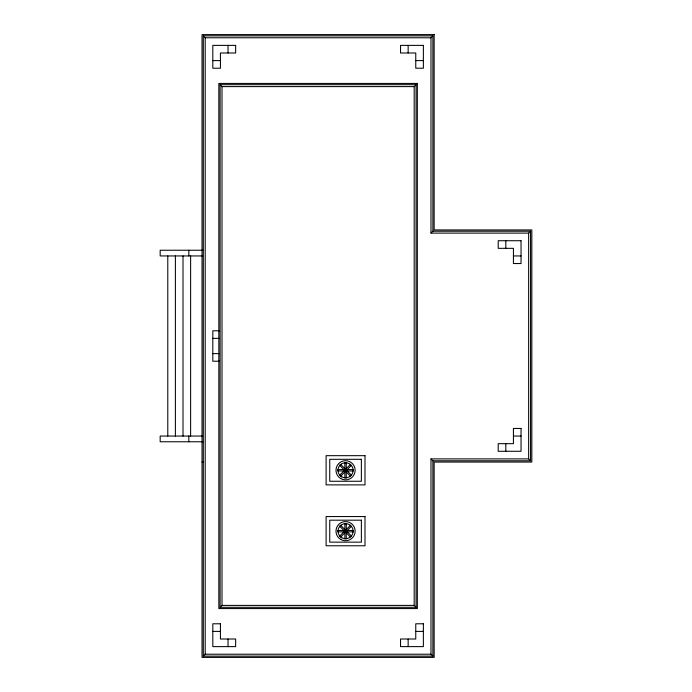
<?xml version="1.0" encoding="UTF-8"?>
<svg xmlns="http://www.w3.org/2000/svg" width="692" height="692" viewBox="0 0 692 692"><rect width="100%" height="100%" fill="white"/><g stroke="black" fill="none" stroke-linecap="round" stroke-linejoin="round"><path stroke-width="1.04" d="M432.889 35.872L203.301 35.872L205.204 37.775L430.986 37.775L432.889 35.872L432.889 231.206L430.986 233.109L528.653 233.109L530.556 231.206L432.889 231.206M416.082 607.299L414.179 605.396L414.179 86.604L416.082 84.701L220.108 84.701L220.108 607.299L416.082 607.299L416.082 84.701M350.455 464.41L339.694 475.179L340.663 476.148L351.432 465.387M220.108 607.299L222.011 605.396L222.011 86.604L220.108 84.701M432.889 460.794L530.556 460.794L528.653 458.891L430.986 458.891L432.889 460.794L432.889 656.128L203.301 656.128L205.204 654.225L205.204 37.775M350.455 525.297L339.694 536.058L340.663 537.035L351.432 526.275M212.816 60.602L220.428 60.602M415.762 60.602L423.374 60.602M222.011 86.604L414.179 86.604M202.843 250.236L160.172 250.236L160.172 255.945L202.384 255.945M513.429 255.945L521.041 255.945M219.476 330.776L212.816 330.776L212.816 361.224L219.476 361.224M212.816 338.388L219.476 338.388M212.816 353.612L219.476 353.612M202.384 436.055L160.172 436.055L160.172 441.764L202.843 441.764M513.429 436.055L521.041 436.055M202.029 462.066L203.301 462.066M222.011 605.396L414.179 605.396M212.816 631.398L220.428 631.398M415.762 631.398L423.374 631.398M205.204 654.225L430.986 654.225L432.889 656.128M351.432 475.179L340.663 464.41L339.694 465.387L350.455 476.148M351.432 536.058L340.663 525.297L339.694 526.275L350.455 537.035M530.556 231.206L530.556 460.794M528.653 233.109L528.653 458.891M505.826 240.721L505.826 248.333M505.826 443.667L505.826 451.279M430.986 37.775L430.986 233.109M430.986 458.891L430.986 654.225M408.15 45.378L408.15 52.99M408.15 639.01L408.15 646.622M228.04 45.378L228.04 52.99M228.04 639.01L228.04 646.622M203.301 35.872L203.301 656.128M190.62 255.945L190.62 436.055M188.821 250.236L188.821 255.945M188.821 436.055L188.821 441.764M183.008 255.945L183.008 436.055M175.396 255.945L175.396 436.055M167.784 255.945L167.784 436.055M434.152 34.6L202.029 34.6L202.029 657.4L434.152 657.4L434.152 462.066L531.828 462.066L531.828 229.934L434.152 229.934L434.152 34.6M235.643 45.378L212.816 45.378L212.816 68.214L220.428 68.214L220.428 52.99L235.643 52.99L235.643 45.378M423.374 45.378L400.538 45.378L400.538 52.99L415.762 52.99L415.762 68.214L423.374 68.214L423.374 45.378M417.345 83.438L218.836 83.438L218.836 608.562L417.345 608.562L417.345 83.438M521.041 240.721L498.214 240.721L498.214 248.333L513.429 248.333L513.429 263.548L521.041 263.548L521.041 240.721M521.041 428.452L513.429 428.452L513.429 443.667L498.214 443.667L498.214 451.279L521.041 451.279L521.041 428.452M365.004 455.673L326.114 455.673L326.114 484.884L365.004 484.884L365.004 455.673M361.371 459.306L329.747 459.306L329.747 481.26L361.371 481.26L361.371 459.306M346.251 462.671L344.867 462.671L344.867 477.895L346.251 477.895L346.251 462.671M353.171 469.591L337.947 469.591L337.947 470.967L353.171 470.967L353.171 469.591M365.004 516.561L326.114 516.561L326.114 545.772L365.004 545.772L365.004 516.561M361.371 520.185L329.747 520.185L329.747 542.147L361.371 542.147L361.371 520.185M346.251 523.559L344.867 523.559L344.867 538.774L346.251 538.774L346.251 523.559M353.171 530.479L337.947 530.479L337.947 531.854L353.171 531.854L353.171 530.479M220.428 623.786L212.816 623.786L212.816 646.622L235.643 646.622L235.643 639.01L220.428 639.01L220.428 623.786M423.374 623.786L415.762 623.786L415.762 639.01L400.538 639.01L400.538 646.622L423.374 646.622L423.374 623.786M341.753 476.874A7.612 7.612 0 0 0 353.171 470.283A7.612 7.612 0 0 0 341.753 463.692A7.612 7.612 0 0 0 341.753 476.874M340.767 478.579A9.584 9.584 0 0 0 355.143 470.283A9.584 9.584 0 0 0 340.767 461.988A9.584 9.584 0 0 0 340.767 478.579M341.753 537.753A7.612 7.612 0 0 0 353.171 531.162A7.612 7.612 0 0 0 341.753 524.579A7.612 7.612 0 0 0 341.753 537.753M340.767 539.466A9.584 9.584 0 0 0 355.143 531.162A9.584 9.584 0 0 0 340.767 522.867A9.584 9.584 0 0 0 340.767 539.466"/></g></svg>
